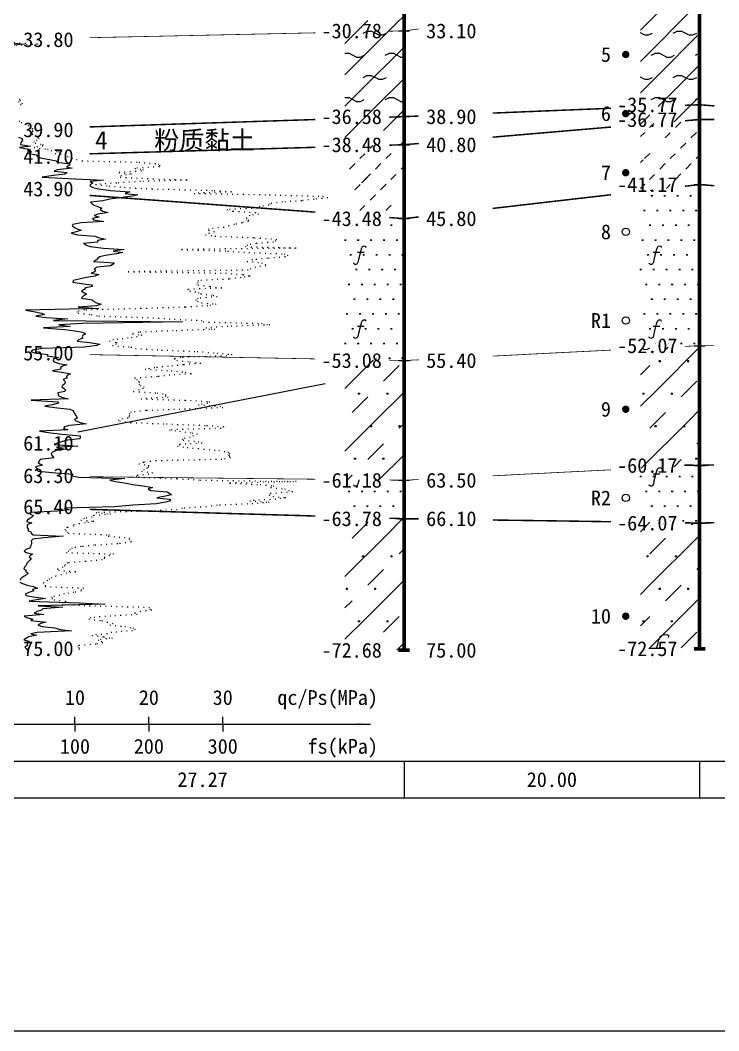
# Model space of a CAD drawing. Extents: x -37 to 3540, y -1485 to 297.
# Drawn here: x 1642.7 to 1737.2, y -579 to -442.3 of the extents above; entities that cross this region are included whole.
import ezdxf
from ezdxf.enums import TextEntityAlignment as Align

# ---------------------------------------------------------------- set-up
doc = ezdxf.new("R2010")
doc.units = 0
doc.linetypes.add('DOT', pattern=[6.35, 0, -6.35])
doc.layers.get('0').update_dxf_attribs({"linetype": 'CONTINUOUS'})
for name, color, linetype in [('CURVE', 200, 'CONTINUOUS'), ('FRAME', 7, 'CONTINUOUS'), ('HOLE', 41, 'CONTINUOUS'), ('RULER', 7, 'CONTINUOUS'), ('SAMPLE', 1, 'CONTINUOUS'), ('STRATUM', 241, 'CONTINUOUS')]:
    doc.layers.add(name, color=color, linetype=linetype)
doc.layers.add('HATCH', color=7, linetype='CONTINUOUS', lineweight=13)
doc.styles.add('ST', font='')
doc.styles.get('ST').set_extended_font_data('SimSun')
pattern_1 = [(45, (1618.6395, -594), (-2.12132, 2.12132), [10, 0]), (26.565, (1619.7136, -594.2536), (5.999823, 5.999812), [0.567, -12.849]), (0, (1619.1466, -594.2536), (0, 6), [0.567, -5.433]), (26.565, (1617.0582, -594), (5.999823, 5.999812), [0.567, -12.849]), (0, (1617.5653, -593.7464), (0, 6), [0.567, -5.433]), (153.435, (1619.1466, -594.2536), (-5.999818, -5e-06), [1.134, -12.2826]), (26.565, (1622.7136, -591.2536), (5.999823, 5.999812), [0.567, -12.849]), (0, (1622.1466, -591.2536), (0, 6), [0.567, -5.433]), (26.565, (1620.0582, -591), (5.999823, 5.999812), [0.567, -12.849]), (0, (1620.5653, -590.7464), (0, 6), [0.567, -5.433]), (153.435, (1622.1466, -591.2536), (-5.999818, -5e-06), [1.134, -12.2826])]
pattern_2 = [(45, (1618.6395, -594), (-4.24264, 4.24264), [10, 0]), (45, (1619.7005, -597.182), (-2.12132, 6.36396), [3, -3])]
pattern_3 = [(45, (1618.6395, -594), (-6e-07, 6.99998), [0.9473, -8.9522]), (45, (1620.0395, -592.6), (-6e-07, 6.99998), [0.9869, -8.9126]), (45, (1621.4395, -591.2), (-6e-07, 6.99998), [1.06018, -8.8393]), (45, (1622.8395, -589.8), (-6e-07, 6.99998), [0.94918, -8.95032]), (45, (1624.2395, -588.4), (-6e-07, 6.99998), [1.0365, -8.863]), (45, (1622.1395, -594), (-6e-07, 6.99998), [1.01335, -8.88615]), (45, (1623.5395, -592.6), (-6e-07, 6.99998), [1.07896, -12.12037]), (45, (1624.9395, -591.2), (-6e-07, 6.99998), [0.99882, -8.90067]), (45, (1619.3395, -589.8), (-4e-07, 6.99998), [1.05533, -8.84416]), (45, (1620.7395, -588.4), (-4e-07, 6.99998), [1.0365, -8.863])]
pattern_4 = [(82.875, (1617.8049, -595.206), (0.000369, 10.0001764), [0.0893, -80.5337]), (143.13, (1617.9059, -595.2818), (-29.999964, 20.000054), [0.12627, -49.87373]), (172.875, (1618.083, -595.304), (-70.000246, 9.99966), [0.17857, -80.44443]), (206.565, (1618.2615, -595.2147), (-9.9997, -9.99969), [0.19954, -22.16046]), (243.435, (1618.3508, -595.0363), (9e-06, -9.9997), [0.19954, -22.16146]), (255.964, (1618.44, -594.679), (-0.0002, -9.9995), [0.36813, -40.86287]), (255.964, (1618.75, -593.439), (-0.0002, -9.9995), [1.2784, -39.9526]), (255.964, (1618.8186, -593.165), (-0.0002, -9.9995), [0.28235, -40.94865]), (216.87, (1619.0088, -592.9108), (-9.999982, -10.000018), [0.12627, -49.87373]), (243.435, (1618.908, -592.9865), (9e-06, -9.9997), [0.19954, -22.16146]), (206.565, (1619.1873, -592.8215), (-9.9997, -9.99969), [0.19954, -22.16046]), (172.875, (1619.3645, -592.8437), (-70.000246, 9.99966), [0.17857, -80.44443]), (143.13, (1619.4655, -592.9194), (-29.999964, 20.000054), [0.12627, -49.87373]), (82.875, (1619.4544, -593.008), (0.000369, 10.000176), [0.0893, -80.5337]), (0, (1618.31, -593.66), (0, 10), [0.89286, -9.10714]), (0, (1618.6645, -594), (1, 2), [0, -1.75]), (0, (1618.6395, -593.975), (1, 2), [0, -1.75]), (0, (1618.6395, -594), (1, 2), [0, -1.75]), (0, (1618.6145, -594), (1, 2), [0, -1.75]), (0, (1618.6395, -594.025), (1, 2), [0, -1.75])]
pattern_5 = [(82.875, (1616.8033, -596.6533), (0.000812, 22.00039), [0.1964, -177.1742]), (143.13, (1617.0256, -596.82), (-65.99992, 44.00012), [0.2778, -109.7222]), (172.875, (1617.4154, -596.8687), (-154.00054, 21.999253), [0.3929, -176.9777]), (206.565, (1617.808, -596.672), (-21.99935, -21.9993), [0.439, -48.753]), (243.435, (1618.004, -596.28), (2e-05, -21.99933), [0.439, -48.7552]), (255.964, (1618.201, -595.494), (-0.00044, -21.9989), [0.8099, -89.8983]), (255.964, (1618.883, -592.7656), (-0.00044, -21.9989), [2.8124, -87.8958]), (255.964, (1619.0335, -592.163), (-0.00044, -21.9989), [0.6212, -90.087]), (216.87, (1619.452, -591.6037), (-21.99996, -22.00004), [0.2778, -109.7222]), (243.435, (1619.23, -591.77), (2e-05, -21.99933), [0.439, -48.7552]), (206.565, (1619.845, -591.407), (-21.99935, -21.9993), [0.439, -48.753]), (172.875, (1620.2345, -591.456), (-154.00054, 21.999253), [0.3929, -176.9777]), (143.13, (1620.4567, -591.6228), (-65.99992, 44.00012), [0.2778, -109.7222]), (82.875, (1620.4324, -591.8177), (0.00081, 22.00039), [0.1964, -177.1742]), (0, (1617.914, -593.252), (0, 22), [1.9643, -20.0357]), (0, (1618.6945, -594), (2.2, 4.4), [0, -3.85]), (0, (1618.6395, -593.945), (2.2, 4.4), [0, -3.85]), (0, (1618.6395, -594), (2.2, 4.4), [0, -3.85]), (0, (1618.5845, -594), (2.2, 4.4), [0, -3.85]), (0, (1618.6395, -594.055), (2.2, 4.4), [0, -3.85])]

# ---------------------------------------------------------------- blocks, each defined once
blk = doc.blocks.new('Arrow')
for points in [[(-3.984779, 0.348623), (0, 0), (-3.189535, 0)], [(-3.189535, 0), (0, 0), (-3.984779, -0.348623)]]:
    blk.add_solid(points)
blk = doc.blocks.new('SampleSoilUndisturbed')
at = {"const_width": 0.5}
blk.add_lwpolyline([(-0.25, 0, 1), (0.25, 0, 1)], format="xyb", close=True, dxfattribs=at)
blk = doc.blocks.new('SampleSoilDisturbed')
blk.add_circle((0, 0), 0.5)

msp = doc.modelspace()

# ---------------------------------------------------------------- hatches: boundary and pattern name
at = {"layer": 'HATCH'}
h = msp.add_hatch(dxfattribs=at)
h.set_pattern_fill('YNFNT', color=251, style=0)
h.set_pattern_definition([(45, (1618.6395, -594), (-4.24264, 4.24264), [10, 0]), (45, (1619.7005, -597.182), (-2.12132, 6.36396), [3, -3]), (26.565, (1619.7136, -594.2536), (5.999823, 5.999812), [0.567, -12.849]), (0, (1619.1466, -594.2536), (0, 6), [0.567, -5.433]), (26.565, (1617.0582, -594), (5.999823, 5.999812), [0.567, -12.849]), (0, (1617.5653, -593.7464), (0, 6), [0.567, -5.433]), (153.435, (1619.1466, -594.2536), (-5.999818, -5e-06), [1.134, -12.2826]), (26.565, (1622.7136, -591.2536), (5.999823, 5.999812), [0.567, -12.849]), (0, (1622.1466, -591.2536), (0, 6), [0.567, -5.433]), (26.565, (1620.0582, -591), (5.999823, 5.999812), [0.567, -12.849]), (0, (1620.5653, -590.7464), (0, 6), [0.567, -5.433]), (153.435, (1622.1466, -591.2536), (-5.999818, -5e-06), [1.134, -12.2826])])
h.paths.add_polyline_path([(1694.61, -416.91), (1686.61, -416.23), (1686.61, -443.88), (1694.61, -443.71)])
h.paths.add_polyline_path([(1682.54, -445.2), (1692.1, -445.2), (1692.1, -442.27), (1682.54, -442.27)], flags=9)
h.paths.add_polyline_path([(1682.54, -418.4), (1692.1, -418.4), (1692.1, -415.47), (1682.54, -415.47)], flags=9)
h = msp.add_hatch(dxfattribs=at)
h.set_pattern_fill('YNNT', color=251, style=0)
h.set_pattern_definition(pattern_1)
h.paths.add_polyline_path([(1734.62, -438.3), (1726.62, -439.38), (1726.62, -454.02), (1734.62, -453.7)])
h.paths.add_polyline_path([(1722.55, -455.19), (1732.11, -455.19), (1732.11, -452.25), (1722.55, -452.25)], flags=9)
h.paths.add_polyline_path([(1722.55, -439.79), (1732.11, -439.79), (1732.11, -436.85), (1722.55, -436.85)], flags=9)
h = msp.add_hatch(dxfattribs=at)
h.set_pattern_fill('YNNT', color=251, style=0)
h.set_pattern_definition(pattern_1)
h.paths.add_polyline_path([(1694.61, -443.71), (1686.61, -443.88), (1686.61, -455.57), (1694.61, -455.31)])
h.paths.add_polyline_path([(1682.54, -456.8), (1692.1, -456.8), (1692.1, -453.87), (1682.54, -453.87)], flags=9)
h.paths.add_polyline_path([(1682.54, -445.2), (1692.1, -445.2), (1692.1, -442.27), (1682.54, -442.27)], flags=9)
h = msp.add_hatch(dxfattribs=at)
h.set_pattern_fill('FZNT', color=32, style=0)
h.set_pattern_definition(pattern_2)
h.paths.add_polyline_path([(1734.62, -453.7), (1726.62, -454.02), (1726.62, -456.38), (1734.62, -455.7)])
h.paths.add_polyline_path([(1722.55, -457.19), (1732.11, -457.19), (1732.11, -454.25), (1722.55, -454.25)], flags=9)
h.paths.add_polyline_path([(1722.55, -455.19), (1732.11, -455.19), (1732.11, -452.25), (1722.55, -452.25)], flags=9)
h = msp.add_hatch(dxfattribs=at)
h.set_pattern_fill('FZNT', color=32, style=0)
h.set_pattern_definition(pattern_2)
h.paths.add_polyline_path([(1694.61, -455.31), (1686.61, -455.57), (1686.61, -459.34), (1694.61, -459.11)])
h.paths.add_polyline_path([(1682.54, -460.6), (1692.1, -460.6), (1692.1, -457.67), (1682.54, -457.67)], flags=9)
h.paths.add_polyline_path([(1682.54, -456.8), (1692.1, -456.8), (1692.1, -453.87), (1682.54, -453.87)], flags=9)
h = msp.add_hatch(dxfattribs=at)
h.set_pattern_fill('NZFT', color=52, style=0)
h.set_pattern_definition(pattern_3)
h.paths.add_polyline_path([(1734.62, -455.7), (1726.62, -456.38), (1726.62, -465.42), (1734.62, -464.5)])
h.paths.add_polyline_path([(1722.56, -465.98), (1732.11, -465.98), (1732.11, -463.07), (1722.56, -463.07)], flags=9)
h.paths.add_polyline_path([(1722.55, -457.19), (1732.11, -457.19), (1732.11, -454.25), (1722.55, -454.25)], flags=9)
h = msp.add_hatch(dxfattribs=at)
h.set_pattern_fill('NZFT', color=52, style=0)
h.set_pattern_definition(pattern_3)
h.paths.add_polyline_path([(1694.61, -459.11), (1686.61, -459.34), (1686.61, -468.52), (1694.61, -469.11)])
h.paths.add_polyline_path([(1682.54, -470.6), (1692.1, -470.6), (1692.1, -467.67), (1682.54, -467.67)], flags=9)
h.paths.add_polyline_path([(1682.54, -460.6), (1692.1, -460.6), (1692.1, -457.67), (1682.54, -457.67)], flags=9)
h = msp.add_hatch(dxfattribs=at)
h.set_pattern_fill('FS', color=142, style=0)
h.set_pattern_definition(pattern_4)
h.paths.add_polyline_path([(1734.62, -464.5), (1726.62, -465.42), (1726.62, -486.7), (1734.62, -486.3)])
h.paths.add_polyline_path([(1722.55, -487.79), (1732.11, -487.79), (1732.11, -484.85), (1722.55, -484.85)], flags=9)
h.paths.add_polyline_path([(1722.56, -465.98), (1732.11, -465.98), (1732.11, -463.07), (1722.56, -463.07)], flags=9)
h = msp.add_hatch(dxfattribs=at)
h.set_pattern_fill('FS', color=142, style=0)
h.set_pattern_definition(pattern_4)
h.paths.add_polyline_path([(1694.61, -469.11), (1686.61, -468.52), (1686.61, -488.16), (1694.61, -488.31)])
h.paths.add_polyline_path([(1682.54, -489.8), (1692.1, -489.8), (1692.1, -486.87), (1682.54, -486.87)], flags=9)
h.paths.add_polyline_path([(1682.54, -470.6), (1692.1, -470.6), (1692.1, -467.67), (1682.54, -467.67)], flags=9)
h = msp.add_hatch(dxfattribs=at)
h.set_pattern_fill('FZNT', color=32, style=0)
h.set_pattern_definition(pattern_2)
h.paths.add_polyline_path([(1734.62, -486.3), (1726.62, -486.7), (1726.62, -502.9), (1734.62, -502.5)])
h.paths.add_polyline_path([(1722.55, -503.99), (1732.11, -503.99), (1732.11, -501.05), (1722.55, -501.05)], flags=9)
h.paths.add_polyline_path([(1722.55, -487.79), (1732.11, -487.79), (1732.11, -484.85), (1722.55, -484.85)], flags=9)
h = msp.add_hatch(dxfattribs=at)
h.set_pattern_fill('FS', color=32, scale=2.2, style=0)
h.set_pattern_definition(pattern_5)
h.paths.add_polyline_path([(1734.62, -486.3), (1726.62, -486.7), (1726.62, -502.9), (1734.62, -502.5)])
h.paths.add_polyline_path([(1722.55, -503.99), (1732.11, -503.99), (1732.11, -501.05), (1722.55, -501.05)], flags=9)
h.paths.add_polyline_path([(1722.55, -487.79), (1732.11, -487.79), (1732.11, -484.85), (1722.55, -484.85)], flags=9)
h = msp.add_hatch(dxfattribs=at)
h.set_pattern_fill('FZNT', color=32, style=0)
h.set_pattern_definition(pattern_2)
h.paths.add_polyline_path([(1694.61, -488.31), (1686.61, -488.16), (1686.61, -504.42), (1694.61, -504.51)])
h.paths.add_polyline_path([(1682.54, -506), (1692.1, -506), (1692.1, -503.07), (1682.54, -503.07)], flags=9)
h.paths.add_polyline_path([(1682.54, -489.8), (1692.1, -489.8), (1692.1, -486.87), (1682.54, -486.87)], flags=9)
h = msp.add_hatch(dxfattribs=at)
h.set_pattern_fill('FS', color=32, scale=2.2, style=0)
h.set_pattern_definition(pattern_5)
h.paths.add_polyline_path([(1694.61, -488.31), (1686.61, -488.16), (1686.61, -504.42), (1694.61, -504.51)])
h.paths.add_polyline_path([(1682.54, -506), (1692.1, -506), (1692.1, -503.07), (1682.54, -503.07)], flags=9)
h.paths.add_polyline_path([(1682.54, -489.8), (1692.1, -489.8), (1692.1, -486.87), (1682.54, -486.87)], flags=9)
h = msp.add_hatch(dxfattribs=at)
h.set_pattern_fill('FS', color=142, style=0)
h.set_pattern_definition(pattern_4)
h.paths.add_polyline_path([(1734.62, -502.5), (1726.62, -502.9), (1726.62, -510.18), (1734.62, -510.3)])
h.paths.add_polyline_path([(1722.55, -511.79), (1732.11, -511.79), (1732.11, -508.85), (1722.55, -508.85)], flags=9)
h.paths.add_polyline_path([(1722.55, -503.99), (1732.11, -503.99), (1732.11, -501.05), (1722.55, -501.05)], flags=9)
h = msp.add_hatch(dxfattribs=at)
h.set_pattern_fill('FS', color=142, style=0)
h.set_pattern_definition(pattern_4)
h.paths.add_polyline_path([(1694.61, -504.51), (1686.61, -504.42), (1686.61, -509.47), (1694.61, -509.71)])
h.paths.add_polyline_path([(1682.54, -511.2), (1692.1, -511.2), (1692.1, -508.27), (1682.54, -508.27)], flags=9)
h.paths.add_polyline_path([(1682.54, -506), (1692.1, -506), (1692.1, -503.07), (1682.54, -503.07)], flags=9)
h = msp.add_hatch(dxfattribs=at)
h.set_pattern_fill('FZNT', color=32, style=0)
h.set_pattern_definition(pattern_2)
h.paths.add_polyline_path([(1694.61, -509.71), (1686.61, -509.47), (1686.61, -527.51), (1694.61, -527.51)])
h.paths.add_polyline_path([(1682.54, -529), (1692.1, -529), (1692.1, -526.07), (1682.54, -526.07)], flags=9)
h.paths.add_polyline_path([(1682.54, -511.2), (1692.1, -511.2), (1692.1, -508.27), (1682.54, -508.27)], flags=9)
h = msp.add_hatch(dxfattribs=at)
h.set_pattern_fill('FS', color=32, scale=2.2, style=0)
h.set_pattern_definition(pattern_5)
h.paths.add_polyline_path([(1694.61, -509.71), (1686.61, -509.47), (1686.61, -527.51), (1694.61, -527.51)])
h.paths.add_polyline_path([(1682.54, -529), (1692.1, -529), (1692.1, -526.07), (1682.54, -526.07)], flags=9)
h.paths.add_polyline_path([(1682.54, -511.2), (1692.1, -511.2), (1692.1, -508.27), (1682.54, -508.27)], flags=9)
h = msp.add_hatch(dxfattribs=at)
h.set_pattern_fill('FZNT', color=32, style=0)
h.set_pattern_definition(pattern_2)
h.paths.add_polyline_path([(1734.62, -510.3), (1726.62, -510.18), (1726.62, -527.3), (1734.62, -527.3)])
h.paths.add_polyline_path([(1722.56, -528.78), (1732.11, -528.78), (1732.11, -525.88), (1722.56, -525.88)], flags=9)
h.paths.add_polyline_path([(1722.55, -511.79), (1732.11, -511.79), (1732.11, -508.85), (1722.55, -508.85)], flags=9)
h = msp.add_hatch(dxfattribs=at)
h.set_pattern_fill('FS', color=32, scale=2.2, style=0)
h.set_pattern_definition(pattern_5)
h.paths.add_polyline_path([(1734.62, -510.3), (1726.62, -510.18), (1726.62, -527.3), (1734.62, -527.3)])
h.paths.add_polyline_path([(1722.56, -528.78), (1732.11, -528.78), (1732.11, -525.88), (1722.56, -525.88)], flags=9)
h.paths.add_polyline_path([(1722.55, -511.79), (1732.11, -511.79), (1732.11, -508.85), (1722.55, -508.85)], flags=9)

# ---------------------------------------------------------------- linework, layer by layer
at = {"layer": 'CURVE', "color": 30, "linetype": 'Continuous'}
for points in [[(1641.08, -445.29), (1643.11, -445.49), (1641.42, -445.69)], [(1642.42, -458.09), (1642.89, -458.29), (1642.98, -458.49), (1642.85, -458.69), (1642.75, -458.89), (1642.7, -459.09), (1644.06, -459.29), (1642.55, -459.49), (1643.88, -459.69), (1643.66, -459.89), (1644.17, -460.09), (1643.76, -460.29), (1644.83, -460.49), (1645, -460.69), (1645.34, -460.89), (1646.61, -461.09), (1647.51, -461.29), (1647.66, -461.49), (1649.37, -461.69), (1649.34, -461.89), (1648.92, -462.09), (1649.68, -462.29), (1647.65, -462.49), (1647.26, -462.69), (1649, -462.89), (1648.7, -463.09), (1647.15, -463.29), (1645.63, -463.49), (1649.19, -463.69), (1653.94, -463.89), (1652.13, -464.09), (1652.49, -464.29), (1652.18, -464.49), (1652.1, -464.69), (1652.51, -464.89), (1653.24, -465.09), (1654.87, -465.29), (1657.49, -465.49), (1656.87, -465.69), (1658.57, -465.89), (1657.85, -466.09), (1656.16, -466.29), (1654.8, -466.49), (1653.83, -466.69), (1652.18, -466.89), (1652.4, -467.09), (1652.67, -467.29), (1653.13, -467.49), (1653.7, -467.69), (1653.5, -467.89), (1653.83, -468.09), (1654.58, -468.29), (1653.16, -468.49), (1652.67, -468.69), (1653.34, -468.89), (1652.44, -469.09), (1652.6, -469.29), (1653.98, -469.49), (1650.9, -469.69), (1649.77, -469.89), (1649.71, -470.09), (1649.99, -470.29), (1650.35, -470.49), (1650.89, -470.69), (1650.22, -470.89), (1649.55, -471.09), (1650.4, -471.29), (1652.78, -471.49), (1653.38, -471.69), (1654.2, -471.89), (1653.12, -472.09), (1653.11, -472.29), (1651.24, -472.49), (1651.63, -472.69), (1652.14, -472.89), (1653.92, -473.09), (1656.73, -473.29), (1655.22, -473.49), (1656.53, -473.69), (1655.7, -473.89), (1654.18, -474.09), (1653.43, -474.29), (1653.13, -474.49), (1652.97, -474.69), (1652.56, -474.89), (1655.38, -475.09), (1655.26, -475.29), (1654.86, -475.49), (1653.09, -475.69), (1652.66, -475.89), (1652.8, -476.09), (1652.78, -476.29), (1652.27, -476.49), (1653.31, -476.69), (1652.74, -476.89), (1651.62, -477.09), (1650.64, -477.29), (1649.84, -477.49), (1649.79, -477.69), (1650.93, -477.89), (1652.33, -478.09), (1652.43, -478.29), (1651.5, -478.49), (1651.33, -478.69), (1650.96, -478.89), (1651.23, -479.09), (1651.65, -479.29), (1651.34, -479.49), (1651.05, -479.69), (1650.94, -479.89), (1652.4, -480.09), (1652.6, -480.29), (1653, -480.49), (1653.62, -480.69), (1653, -480.89), (1650.51, -481.09), (1653.3, -481.29), (1643.39, -481.49), (1644.46, -481.69), (1645.55, -481.89), (1645.94, -482.09), (1644.76, -482.29), (1646.16, -482.49), (1649.05, -482.69), (1647.18, -482.89), (1664.64, -483.09), (1651.15, -483.29), (1647.9, -483.49), (1649.41, -483.69), (1645.83, -483.89), (1648.7, -484.09), (1650.06, -484.29), (1651.07, -484.49), (1651.51, -484.69), (1651.14, -484.89), (1651.05, -485.09), (1651.12, -485.29), (1650.55, -485.49), (1650.36, -485.69), (1652.05, -485.89), (1653.43, -486.09), (1653.02, -486.29), (1651.35, -486.49), (1645.68, -486.69), (1644.37, -486.89), (1644.12, -487.09), (1644.57, -487.29), (1646.39, -487.49), (1646.32, -487.69), (1647.83, -487.89), (1647.15, -488.09), (1647.1, -488.29), (1647.27, -488.49), (1647.94, -488.69), (1648.95, -488.89), (1648.37, -489.09), (1648.13, -489.29), (1648.15, -489.49), (1647.02, -489.69), (1648.28, -489.89), (1649.46, -490.09), (1649.05, -490.29), (1648.91, -490.49), (1648.98, -490.69), (1648.46, -490.89), (1648.69, -491.09), (1648.74, -491.29), (1648.67, -491.49), (1648.4, -491.69), (1648.28, -491.89), (1648.63, -492.09), (1648.79, -492.29), (1648.68, -492.49), (1647.74, -492.69), (1647.79, -492.89), (1647.83, -493.09), (1648.41, -493.29), (1649.19, -493.49), (1644.13, -493.69), (1647.78, -493.89), (1647.86, -494.09), (1646.97, -494.29), (1646.01, -494.49), (1647.7, -494.69), (1649.36, -494.89), (1649.76, -495.09), (1649.93, -495.29), (1650.02, -495.49), (1650.16, -495.69), (1650.29, -495.89), (1650.35, -496.09), (1649.99, -496.29), (1650.18, -496.49), (1650.77, -496.69), (1651.65, -496.89), (1649.37, -497.09), (1648.66, -497.29), (1648.53, -497.49), (1649.09, -497.69), (1645.25, -497.89), (1646.8, -498.09), (1648.29, -498.29), (1650.79, -498.49), (1650.77, -498.69), (1650.71, -498.89), (1649, -499.09), (1648.23, -499.29), (1647.66, -499.49), (1647.26, -499.69), (1650.44, -499.89), (1647.58, -500.09), (1648.83, -500.29), (1647.53, -500.49), (1647.03, -500.69), (1646.83, -500.89), (1646.91, -501.09), (1647.06, -501.29), (1647.19, -501.49), (1645.35, -501.69), (1645.24, -501.89), (1645.1, -502.09), (1645.31, -502.29), (1645.69, -502.49), (1644.74, -502.69), (1644.9, -502.89), (1644.91, -503.09), (1645.09, -503.29), (1647.49, -503.49), (1649.81, -503.69), (1649.6, -503.89), (1650.6, -504.09), (1656.84, -504.29), (1654.81, -504.49), (1655.54, -504.69), (1657.04, -504.89), (1657.92, -505.09), (1659.59, -505.29), (1660.55, -505.49), (1659.99, -505.69), (1660.29, -505.89), (1662.54, -506.09), (1662.9, -506.29), (1663.12, -506.49), (1662.1, -506.69), (1661.14, -506.89), (1662.88, -507.09), (1663, -507.29), (1662.31, -507.49), (1661.12, -507.69), (1657.92, -507.89), (1655.41, -508.09), (1648.64, -508.29), (1649.3, -508.49), (1647.67, -508.69), (1644.11, -508.89), (1643.99, -509.09), (1644.44, -509.29), (1644.24, -509.49), (1643.97, -509.69), (1643.66, -509.89), (1643.51, -510.09), (1644.21, -510.29), (1643.7, -510.49), (1643.59, -510.69), (1643.62, -510.89), (1643.72, -511.09), (1643.7, -511.29), (1644.08, -511.49), (1644.16, -511.69), (1644.41, -511.89), (1648.46, -512.09), (1645.84, -512.29), (1644.39, -512.49), (1644.13, -512.69), (1644.18, -512.89), (1644.17, -513.09), (1644.09, -513.29), (1644.07, -513.49), (1643.94, -513.69), (1643.43, -513.89), (1643.2, -514.09), (1643.46, -514.29), (1644.31, -514.49), (1644.04, -514.69), (1643.88, -514.89), (1644.14, -515.09), (1643.99, -515.29), (1643.76, -515.49), (1643.61, -515.69), (1643.53, -515.89), (1643.44, -516.09), (1643.25, -516.29), (1643.17, -516.49), (1643.44, -516.69), (1643.41, -516.89), (1643.75, -517.09), (1643.5, -517.29), (1643.19, -517.49), (1642.89, -517.69), (1642.72, -517.89), (1642.62, -518.09)], [(1642.6, -518.29), (1642.96, -518.49), (1643.61, -518.69), (1644.43, -518.89), (1645, -519.09), (1644.33, -519.29), (1644.52, -519.49), (1643.84, -519.69), (1643.39, -519.89), (1643.41, -520.09), (1644.44, -520.29), (1646.06, -520.49), (1644.85, -520.69), (1643.87, -520.89), (1650.62, -521.09), (1654.15, -521.29), (1645.09, -521.49), (1648.43, -521.69), (1645.7, -521.89), (1645.52, -522.09), (1644.97, -522.29), (1644.54, -522.49), (1645.86, -522.69), (1643.19, -522.89), (1643.5, -523.09), (1644.38, -523.29), (1644.09, -523.49), (1646.15, -523.69), (1645.44, -523.89), (1645.04, -524.09), (1645.61, -524.29), (1647.31, -524.49), (1648.1, -524.69), (1649.62, -524.89), (1644.96, -525.09), (1644.08, -525.29), (1644.89, -525.49), (1643.79, -525.69), (1643.5, -525.89), (1643.16, -526.09), (1643.87, -526.29), (1643.69, -526.49), (1643.61, -526.69), (1643.64, -526.89), (1643.27, -527.09), (1643.48, -527.29), (1643.65, -527.49)]]:
    msp.add_lwpolyline(points, dxfattribs=at)
at = {"layer": 'CURVE', "color": 100, "linetype": 'DOT', "ltscale": 0.1}
for points in [[(1641.84, -445.29), (1645.08, -445.49), (1642.12, -445.69)], [(1642.53, -452.89), (1642.69, -453.09), (1642.43, -453.29), (1642.96, -453.49), (1642.78, -453.69), (1642.53, -453.89)], [(1642.51, -455.89), (1642.79, -456.09), (1643.38, -456.29), (1643.69, -456.49), (1644, -456.69), (1644.26, -456.89), (1644.29, -457.09), (1644.33, -457.29), (1644.29, -457.49), (1644.29, -457.69), (1644.68, -457.89), (1645.03, -458.09), (1645.2, -458.29), (1644.9, -458.49), (1644.49, -458.69), (1644.68, -458.89), (1645.7, -459.09), (1645.74, -459.29), (1644.53, -459.49), (1646.37, -459.69), (1646.84, -459.89), (1647.95, -460.09), (1647.37, -460.29), (1648.81, -460.49), (1649.04, -460.69), (1649.66, -460.89), (1650.29, -461.09), (1651.03, -461.29), (1658.7, -461.49), (1661.33, -461.69), (1661.5, -461.89), (1661.49, -462.09), (1658.17, -462.29), (1659.28, -462.49), (1659.07, -462.69), (1655.99, -462.89), (1657.73, -463.09), (1656.36, -463.29), (1656.19, -463.49), (1659.89, -463.69), (1665.24, -463.89), (1658.94, -464.09), (1655.72, -464.29), (1652.87, -464.49), (1654.68, -464.69), (1656.77, -464.89), (1660.5, -465.09), (1668.92, -465.29), (1671.26, -465.49), (1666.2, -465.69), (1676.37, -465.89), (1683.59, -466.09), (1684.29, -466.29), (1682.43, -466.49), (1680.76, -466.69), (1678.17, -466.89), (1676.43, -467.09), (1676.31, -467.29), (1675.1, -467.49), (1674.74, -467.69), (1670.63, -467.89), (1671.49, -468.09), (1674.46, -468.29), (1674.91, -468.49), (1673.73, -468.69), (1673.35, -468.89), (1673.25, -469.09), (1673.5, -469.29), (1673.56, -469.49), (1672.67, -469.69), (1671.67, -469.89), (1670.88, -470.09), (1670.25, -470.29), (1668.2, -470.49), (1668.12, -470.69), (1668.94, -470.89), (1668.26, -471.09), (1667.73, -471.29), (1669.02, -471.49), (1674.38, -471.69), (1677.32, -471.89), (1677.25, -472.09), (1676.93, -472.29), (1674.59, -472.49), (1673.41, -472.69), (1673.16, -472.89), (1680.03, -473.09), (1664.51, -473.29), (1670.73, -473.49), (1673.6, -473.69), (1678.39, -473.89), (1678.9, -474.09), (1678.55, -474.29), (1676.13, -474.49), (1674.08, -474.69), (1673.36, -474.89), (1675.32, -475.09), (1675.83, -475.29), (1675.91, -475.49), (1674.49, -475.69), (1673.89, -475.89), (1673.51, -476.09), (1657.28, -476.29), (1670.45, -476.49), (1672.81, -476.69), (1673.79, -476.89), (1672.52, -477.09), (1670.89, -477.29), (1666.76, -477.49), (1666.75, -477.69), (1666.56, -477.89), (1666.71, -478.09), (1668.37, -478.29), (1669.94, -478.49), (1665.28, -478.69), (1665.59, -478.89), (1666.75, -479.09), (1667.08, -479.29), (1668.77, -479.49), (1669.32, -479.69), (1666.75, -479.89), (1666.4, -480.09), (1666.64, -480.29), (1667.21, -480.49), (1669.15, -480.69), (1668.07, -480.89), (1664.97, -481.09), (1659.01, -481.29), (1651.36, -481.49), (1650.32, -481.69), (1650.51, -481.89), (1652.25, -482.09), (1653.3, -482.29), (1659.88, -482.49), (1662.82, -482.69), (1667.16, -482.89), (1667.43, -483.09), (1675.33, -483.29), (1676.44, -483.49), (1670.76, -483.69), (1667.77, -483.89), (1669.01, -484.09), (1663.37, -484.29), (1658.66, -484.49), (1657.88, -484.69), (1659.1, -484.89), (1658.49, -485.09), (1657.29, -485.29), (1655.3, -485.49), (1654.74, -485.69), (1655.76, -485.89), (1655.64, -486.09), (1655.13, -486.29), (1657.65, -486.49), (1658.26, -486.69), (1661.8, -486.89), (1666.6, -487.09), (1669.32, -487.29), (1671.28, -487.49), (1670.62, -487.69), (1664.39, -487.89), (1663.47, -488.09), (1663.84, -488.29), (1665.63, -488.49), (1667.09, -488.69), (1664.74, -488.89), (1662.68, -489.09), (1660.87, -489.29), (1659.56, -489.49), (1663.09, -489.69), (1665, -489.89), (1665.78, -490.09), (1662.91, -490.29), (1661.19, -490.49), (1658.11, -490.69), (1658.4, -490.89), (1658.72, -491.09), (1658.74, -491.29), (1658.72, -491.49), (1658.88, -491.69), (1659.39, -491.89), (1659.29, -492.09), (1658.76, -492.29), (1658, -492.49), (1661.2, -492.69), (1662.33, -492.89), (1662.29, -493.09), (1662.69, -493.29), (1659.02, -493.49), (1664.96, -493.69), (1668.29, -493.89), (1668.03, -494.09), (1666.77, -494.29), (1669.7, -494.49), (1670.09, -494.69), (1665.01, -494.89), (1659.69, -495.09), (1657.68, -495.29), (1657.45, -495.49), (1657.42, -495.69), (1657.45, -495.89), (1657.25, -496.09), (1655.91, -496.29), (1656.09, -496.49), (1657.6, -496.69), (1662.45, -496.89), (1667.89, -497.09), (1670.23, -497.29), (1669.84, -497.49), (1662.85, -497.69), (1664.21, -497.89), (1665.93, -498.09), (1666.62, -498.29), (1666.06, -498.49), (1665.66, -498.69), (1664.59, -498.89), (1664.7, -499.09), (1666.76, -499.29), (1667.27, -499.49), (1664.25, -499.69), (1663.93, -499.89), (1665.25, -500.09), (1667.5, -500.29), (1669.53, -500.49), (1670.77, -500.69), (1671.01, -500.89), (1670.88, -501.09), (1670.95, -501.29), (1671.12, -501.49), (1669.94, -501.69), (1661.05, -501.89), (1659.37, -502.09), (1658.7, -502.29), (1660.02, -502.49), (1660.01, -502.69), (1659.86, -502.89), (1659.45, -503.09), (1659.08, -503.29), (1660.56, -503.49), (1660.07, -503.69), (1658.36, -503.89), (1658.64, -504.09), (1663.86, -504.29), (1667.05, -504.49), (1680, -504.69), (1671, -504.89), (1675.15, -505.09), (1676.93, -505.29), (1676.55, -505.49), (1678.45, -505.69), (1678.97, -505.89), (1679.54, -506.09), (1676.52, -506.29), (1676.33, -506.49), (1676.85, -506.69), (1678.61, -506.89), (1677.24, -507.09), (1673.73, -507.29), (1676.3, -507.49), (1674.16, -507.69), (1669.33, -507.89), (1667.87, -508.09), (1664.59, -508.29), (1663.92, -508.49), (1659.97, -508.69), (1652.91, -508.89), (1654.9, -509.09), (1652.58, -509.29), (1652.41, -509.49), (1651.32, -509.69), (1650.87, -509.89), (1652.63, -510.09), (1651.44, -510.29), (1649.97, -510.49), (1649.86, -510.69), (1649.01, -510.89), (1648.71, -511.09), (1648.81, -511.29), (1649.05, -511.49), (1649.14, -511.69), (1654.68, -511.89), (1654.58, -512.09), (1657.39, -512.29), (1657.39, -512.49), (1657.65, -512.69), (1657.68, -512.89), (1655.85, -513.09), (1652.67, -513.29), (1650.89, -513.49), (1649.7, -513.69), (1649.43, -513.89), (1649.21, -514.09), (1648.91, -514.29), (1655.3, -514.49), (1654.76, -514.69), (1654.05, -514.89), (1654.08, -515.09), (1653.77, -515.29), (1651.51, -515.49), (1649.06, -515.69), (1648.77, -515.89), (1648.7, -516.09), (1648.45, -516.29), (1647.7, -516.49), (1647.83, -516.69), (1650.2, -516.89), (1648.96, -517.09), (1648.26, -517.29), (1647.48, -517.49), (1646.95, -517.69), (1646.62, -517.89), (1646.34, -518.09), (1645.85, -518.29), (1645.75, -518.49), (1646.05, -518.69), (1646.02, -518.89), (1651.22, -519.09), (1650.94, -519.29), (1650.92, -519.49), (1649.93, -519.69), (1648.6, -519.89), (1648.01, -520.09), (1646.92, -520.29), (1646.93, -520.49), (1647.24, -520.69), (1648.84, -520.89), (1648.73, -521.09), (1648.38, -521.29), (1652.01, -521.49), (1660.09, -521.69), (1660.17, -521.89), (1660.46, -522.09), (1658.95, -522.29), (1658.13, -522.49), (1658.51, -522.69), (1654.93, -522.89), (1652.22, -523.09), (1651.94, -523.29), (1653.68, -523.49), (1654.42, -523.69), (1655.21, -523.89), (1654.79, -524.09), (1656.83, -524.29), (1657.9, -524.49), (1658.23, -524.69), (1657.88, -524.89), (1655.05, -525.09), (1654.46, -525.29), (1652.36, -525.49), (1653.97, -525.69), (1655.1, -525.89), (1653.2, -526.09), (1653.63, -526.29), (1653.82, -526.49), (1652.91, -526.69), (1650.42, -526.89), (1650.56, -527.09), (1650.65, -527.29), (1650.65, -527.49)]]:
    msp.add_lwpolyline(points, dxfattribs=at)
at = {"layer": 'FRAME', "linetype": 'Continuous'}
msp.add_line((1483.01, -579), (2018.64, -579), dxfattribs=at)
at = {"layer": 'HOLE', "linetype": 'Continuous', "const_width": 0.5}
for points in [[(1694.61, -377.51), (1694.61, -527.51)], [(1734.62, -377.3), (1734.62, -527.3)], [(1693.86, -527.51), (1695.36, -527.51)], [(1733.87, -527.3), (1735.37, -527.3)]]:
    msp.add_lwpolyline(points, dxfattribs=at)
at = {"layer": 'HOLE', "linetype": 'Continuous'}
for points in [[(1693.86, -443.71), (1695.36, -443.71)], [(1733.87, -453.7), (1735.37, -453.7)], [(1693.86, -455.31), (1695.36, -455.31)], [(1733.87, -455.7), (1735.37, -455.7)], [(1693.86, -459.11), (1695.36, -459.11)], [(1733.87, -464.5), (1735.37, -464.5)], [(1693.86, -469.11), (1695.36, -469.11)], [(1733.87, -486.3), (1735.37, -486.3)], [(1693.86, -488.31), (1695.36, -488.31)], [(1733.87, -502.5), (1735.37, -502.5)], [(1693.86, -504.51), (1695.36, -504.51)], [(1693.86, -509.71), (1695.36, -509.71)], [(1733.87, -510.3), (1735.37, -510.3)]]:
    msp.add_lwpolyline(points, dxfattribs=at)
at = {"layer": 'RULER', "linetype": 'Continuous'}
for points in [[(1650.07, -537.51), (1650.07, -536.51)], [(1660.07, -537.51), (1660.07, -536.51)], [(1670.07, -537.51), (1670.07, -536.51)], [(1640.07, -537.51), (1690.07, -537.51)], [(1650.07, -537.51), (1650.07, -538.51)], [(1660.07, -537.51), (1660.07, -538.51)], [(1670.07, -537.51), (1670.07, -538.51)], [(1640.07, -542.51), (1694.61, -542.51), (1694.61, -547.51), (1640.07, -547.51)], [(1694.61, -542.51), (1734.62, -542.51), (1734.62, -547.51), (1694.61, -547.51)], [(1734.62, -542.51), (1779.4, -542.51), (1779.4, -547.51), (1734.62, -547.51)]]:
    msp.add_lwpolyline(points, dxfattribs=at)
at = {"layer": 'STRATUM', "linetype": 'Continuous'}
for points, const_width in [([(1652.07, -444.63), (1667.34, -444.3), (1682.61, -443.97)], 0.1), ([(1692.61, -443.75), (1694.61, -443.71), (1696.61, -443.44)], 0.1), ([(1732.62, -453.78), (1734.62, -453.7), (1736.62, -453.86)], 0.2), ([(1692.61, -455.38), (1694.61, -455.31), (1696.61, -455.23)], 0.2), ([(1706.61, -454.83), (1714.62, -454.5), (1722.62, -454.18)], 0.2), ([(1652.07, -456.7), (1667.34, -456.2), (1682.61, -455.7)], 0.2), ([(1706.61, -458.09), (1714.62, -457.4), (1722.62, -456.72)], 0.2), ([(1732.62, -455.87), (1734.62, -455.7), (1736.62, -455.69)], 0.2), ([(1652.07, -460.34), (1667.34, -459.9), (1682.61, -459.46)], 0.2), ([(1692.61, -459.17), (1694.61, -459.11), (1696.61, -458.94)], 0.2), ([(1732.62, -464.73), (1734.62, -464.5), (1736.62, -464.66)], 0.2), ([(1652.07, -465.97), (1667.34, -467.1), (1682.61, -468.23)], 0.2), ([(1706.61, -467.73), (1714.62, -466.8), (1722.62, -465.88)], 0.2), ([(1692.61, -468.96), (1694.61, -469.11), (1696.61, -468.88)], 0.2), ([(1732.62, -486.4), (1734.62, -486.3), (1736.62, -486.29)], 0.1), ([(1652.07, -487.51), (1667.34, -487.8), (1682.61, -488.09)], 0.1), ([(1706.61, -487.71), (1714.62, -487.3), (1722.62, -486.9)], 0.1), ([(1692.61, -488.27), (1694.61, -488.31), (1696.61, -488.21)], 0.1), ([(1706.61, -503.91), (1714.62, -503.5), (1722.62, -503.1)], 0.1), ([(1732.56, -502.46), (1734.56, -502.49), (1736.56, -502.44)], 0.2), ([(1652.07, -504.03), (1667.34, -504.2), (1682.61, -504.37)], 0.1), ([(1692.61, -504.49), (1694.61, -504.51), (1696.61, -504.41)], 0.1), ([(1652.07, -508.45), (1667.34, -508.9), (1682.61, -509.35)], 0.2), ([(1692.61, -509.65), (1694.61, -509.71), (1696.61, -509.74)], 0.2), ([(1706.61, -509.89), (1714.62, -510), (1722.62, -510.12)], 0.2), ([(1732.62, -510.27), (1734.62, -510.3), (1736.62, -510.25)], 0.2)]:
    msp.add_lwpolyline(points, dxfattribs=dict(at, const_width=const_width))
at = {"layer": 'STRATUM'}
msp.add_lwpolyline([(1650.47, -497.97), (1683.92, -491.42)], dxfattribs=at)

# ---------------------------------------------------------------- block references
at = {"layer": 'RULER', "xscale": 0.5, "yscale": 0.5, "zscale": 0.5}
msp.add_blockref('Arrow', (1690.07, -537.51), dxfattribs=at)
at = {"layer": 'SAMPLE'}
for name, p in [('SampleSoilUndisturbed', (1724.62, -446.9)), ('SampleSoilUndisturbed', (1724.62, -454.9)), ('SampleSoilUndisturbed', (1724.62, -462.9)), ('SampleSoilDisturbed', (1724.62, -470.9)), ('SampleSoilDisturbed', (1724.62, -482.9)), ('SampleSoilUndisturbed', (1724.62, -494.9)), ('SampleSoilDisturbed', (1724.62, -506.9)), ('SampleSoilUndisturbed', (1724.62, -522.9))]:
    msp.add_blockref(name, p, dxfattribs=at)

# ---------------------------------------------------------------- texts
at = {"layer": 'HOLE', "style": 'ST'}
for s, p in [('-30.78', (1691.61, -443.71)), ('-35.77', (1731.62, -453.7)), ('-36.58', (1691.61, -455.31)), ('-36.77', (1731.62, -455.7)), ('-38.48', (1691.61, -459.11)), ('-41.17', (1731.62, -464.5)), ('-43.48', (1691.61, -469.11)), ('-52.07', (1731.62, -486.3)), ('-53.08', (1691.61, -488.31)), ('-60.17', (1731.62, -502.5)), ('-61.18', (1691.61, -504.51)), ('-63.78', (1691.61, -509.71)), ('-64.07', (1731.62, -510.3)), ('-72.57', (1731.62, -527.3)), ('-72.68', (1691.61, -527.51))]:
    msp.add_text(s, height=2, dxfattribs=at).set_placement(p, align=Align.MIDDLE_RIGHT)
for s, p in [('33.10', (1697.61, -443.71)), ('33.80', (1643.07, -444.89)), ('38.90', (1697.61, -455.31)), ('39.90', (1643.07, -457.09)), ('40.80', (1697.61, -459.11)), ('41.70', (1643.07, -460.69)), ('43.90', (1643.07, -465.09)), ('45.80', (1697.61, -469.11)), ('55.00', (1643.07, -487.29)), ('55.40', (1697.61, -488.31)), ('61.10', (1643.07, -499.49)), ('63.30', (1643.07, -503.89)), ('63.50', (1697.61, -504.51)), ('65.40', (1643.07, -508.09)), ('66.10', (1697.61, -509.71)), ('75.00', (1643.07, -527.29)), ('75.00', (1697.61, -527.51))]:
    msp.add_text(s, height=2, dxfattribs=at).set_placement(p, align=Align.MIDDLE_LEFT)
at = {"layer": 'RULER', "style": 'ST'}
for s, p in [('10', (1650.07, -535.51)), ('20', (1660.07, -535.51)), ('30', (1670.07, -535.51))]:
    msp.add_text(s, height=2, dxfattribs=at).set_placement(p, align=Align.BOTTOM_CENTER)
msp.add_text('qc/Ps(MPa)', height=2, dxfattribs=at).set_placement((1691.07, -535.51), align=Align.BOTTOM_RIGHT)
for s, p in [('100', (1650.07, -539.51)), ('200', (1660.07, -539.51)), ('300', (1670.07, -539.51))]:
    msp.add_text(s, height=2, dxfattribs=at).set_placement(p, align=Align.TOP_CENTER)
msp.add_text('fs(kPa)', height=2, dxfattribs=at).set_placement((1691.07, -539.51), align=Align.TOP_RIGHT)
for s, p in [('27.27', (1667.34, -545.01)), ('20.00', (1714.62, -545.01))]:
    msp.add_text(s, height=2, dxfattribs=at).set_placement(p, align=Align.MIDDLE_CENTER)
at = {"layer": 'SAMPLE', "style": 'ST'}
for s, p in [('5', (1722.62, -446.9)), ('6', (1722.62, -454.9)), ('7', (1722.62, -462.9)), ('8', (1722.62, -470.9)), ('R1', (1722.62, -482.9)), ('9', (1722.62, -494.9)), ('R2', (1722.62, -506.9)), ('10', (1722.62, -522.9))]:
    msp.add_text(s, height=2, dxfattribs=at).set_placement(p, align=Align.MIDDLE_RIGHT)
at = {"layer": 'STRATUM', "style": 'ST'}
for s, p in [('4', (1652.79, -458.5)), ('粉质黏土', (1660.79, -458.5))]:
    msp.add_text(s, height=2.5, dxfattribs=at).set_placement(p, align=Align.MIDDLE_LEFT)

doc.saveas('drawing.dxf')
